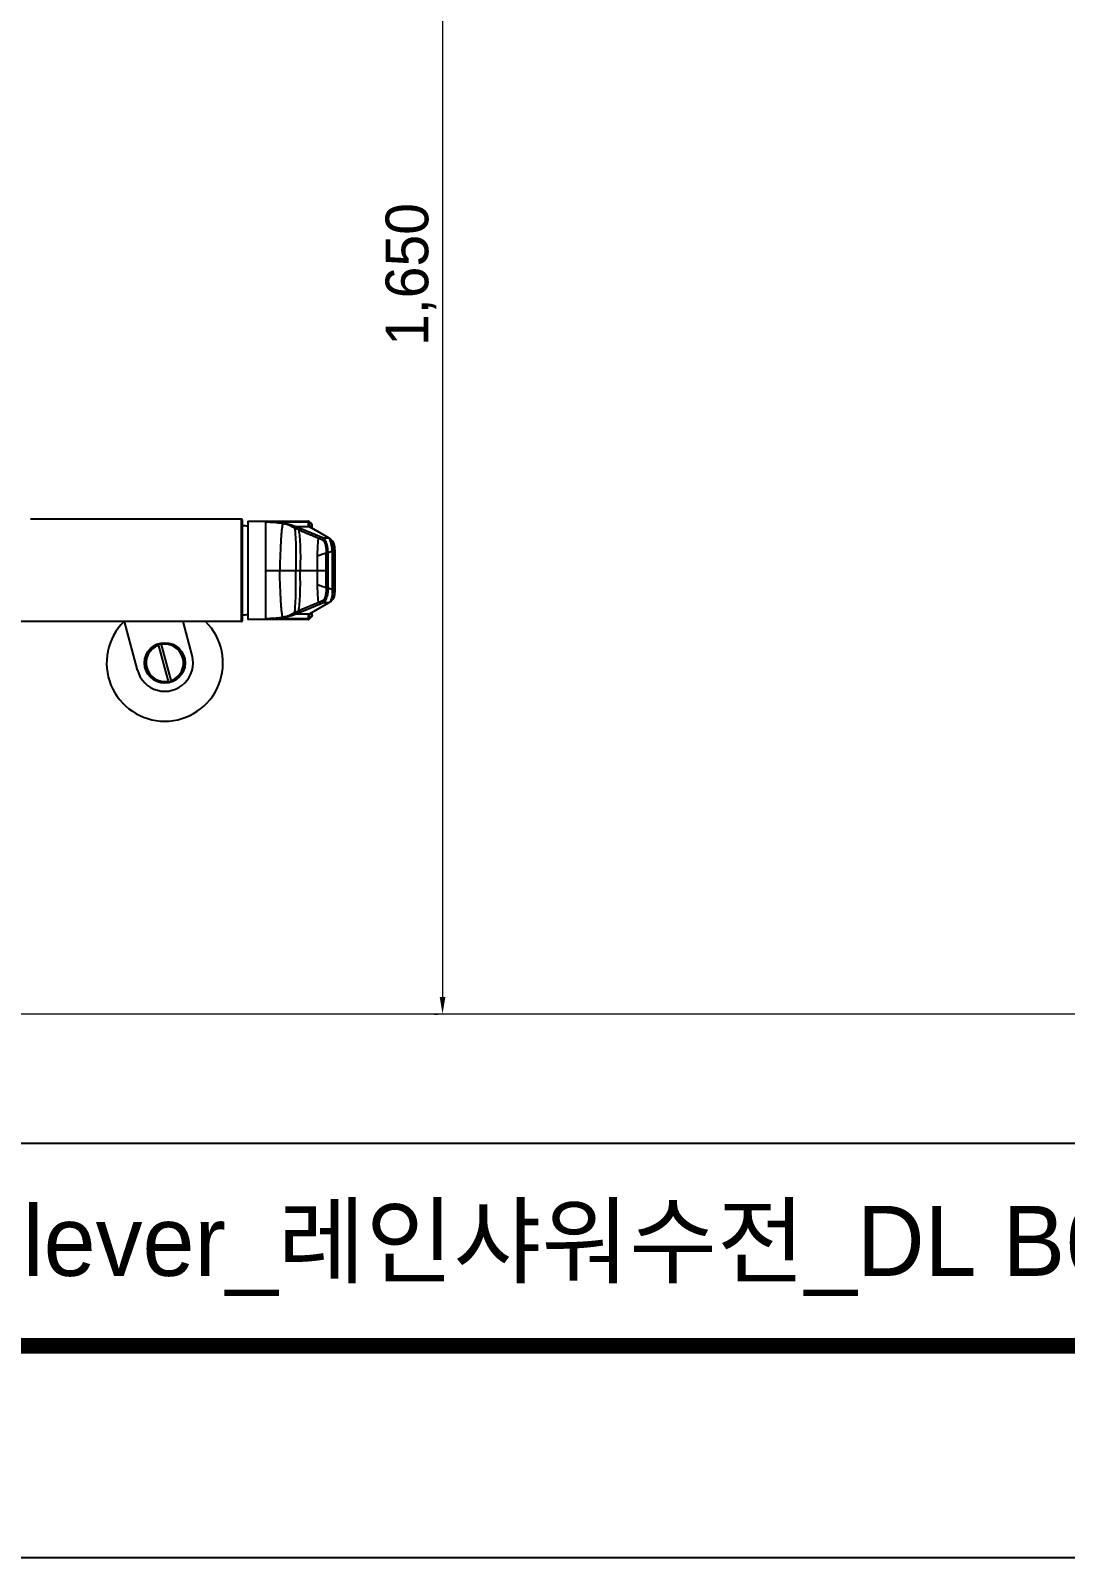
# Model space of a CAD drawing. Extents: x 0 to 3160, y 0 to 2315.
# Drawn here: x 1003 to 1488, y 0 to 715 of the extents above; entities that cross this region are included whole.
import ezdxf

# ---------------------------------------------------------------- set-up
doc = ezdxf.new("R2010")
doc.units = 0
doc.header["$LTSCALE"] = 3
doc.header["$MEASUREMENT"] = 0
doc.header["$PDMODE"] = 3
doc.header["$PDSIZE"] = -10
doc.layers.get('0').update_dxf_attribs({"linetype": 'CONTINUOUS'})
doc.layers.get('DEFPOINTS').update_dxf_attribs({"linetype": 'CONTINUOUS'})
doc.layers.add('치수선', color=7, linetype='CONTINUOUS', lineweight=20)
doc.styles.add('Daelim Dimension', font='')
doc.styles.get('Daelim Dimension').set_extended_font_data('나눔고딕')
doc.dimstyles.new('DEFAULT', dxfattribs={"dimscale": 2, "dimtxt": 2, "dimasz": 2, "dimexe": 0, "dimexo": 2, "dimgap": 1, "dimtad": 1, "dimdec": 1, "dimzin": 9, "dimdsep": 46, "dimtxsty": 'Daelim Dimension', "dimcen": 0.5, "dimclrd": 252, "dimclre": 252, "dimclrt": 3, "dimadec": 1, "dimazin": 0, "dimtfac": 1, "dimtdec": 1, "dimtix": 1, "dimtmove": 0, "dimatfit": 3, "dimfxl": 1, "dimtolj": 1, "dimtzin": 1, "dimlwd": 9, "dimlwe": 9, "dimarcsym": 0})

# ---------------------------------------------------------------- blocks, each defined once
blk = doc.blocks.new('*D11')
at = {"color": 5, "lineweight": 9, "ltscale": 0.5, "transparency": 16777216}
for p, q in [((1051.13, 946.98), (1197.86, 946.98)), ((1195.86, 938.98), (1195.86, 262.43)), ((1191.86, 254.43), (1193.86, 254.43))]:
    blk.add_line(p, q, dxfattribs=at)
at = {"color": 5, "ltscale": 0.5, "transparency": 16777216}
for points in [[(1194.53, 938.98), (1197.19, 938.98), (1195.86, 946.98)], [(1194.53, 262.43), (1197.19, 262.43), (1195.86, 254.43)]]:
    blk.add_solid(points, dxfattribs=at)
at = {"layer": 'DEFPOINTS', "color": 0, "ltscale": 0.5, "transparency": 16777216}
for p in [(1047.13, 946.98), (1195.86, 254.43), (1195.86, 254.43)]:
    blk.add_point(p, dxfattribs=at)
at = {"color": 7, "ltscale": 0.5, "transparency": 16777216, "insert": (1181.04, 600.7), "char_height": 20, "attachment_point": 5, "rotation": 90, "style": 'Daelim Dimension'}
blk.add_mtext('\\A1;1,650', dxfattribs=at)

msp = doc.modelspace()

# ---------------------------------------------------------------- linework, layer by layer
at = {"color": 7, "linetype": 'Continuous'}
for p, q in [((1101.63, 486.18), (1002.85, 486.18)), ((1102.13, 438.68), (1102.13, 485.68)), ((1104.63, 485.18), (1133.04, 485.18)), ((1104.63, 485.18), (1104.63, 439.18)), ((1127.16, 482.57), (1126.96, 482.64)), ((1134.59, 483.88), (1133.39, 485.04)), ((1133.85, 482.48), (1133.85, 482.48)), ((1134.46, 482.05), (1134.19, 482.22)), ((1142.78, 477.18), (1134.21, 482.11)), ((1142.82, 477.24), (1134.46, 482.05)), ((1143.04, 477.12), (1142.82, 477.24)), ((1143.06, 477.11), (1143.03, 477.12)), ((1143.11, 477.07), (1143.06, 477.11)), ((1143.19, 477), (1143.11, 477.07)), ((1144.43, 475.78), (1144.42, 475.79)), ((1145.43, 471.44), (1144.58, 471.42)), ((1145.54, 468.43), (1145.5, 471.45)), ((1144.35, 462.18), (1144.65, 462.18)), ((1144.58, 452.94), (1145.43, 452.92)), ((1145.5, 452.91), (1145.5, 452.92)), ((1134.21, 442.25), (1142.78, 447.18)), ((1143.04, 447.24), (1134.46, 442.31)), ((1143.03, 447.24), (1143.12, 447.29)), ((1143.03, 447.24), (1143.04, 447.24)), ((1143.12, 447.29), (1143.12, 447.29)), ((1002.85, 438.18), (881.13, 438.18)), ((1101.63, 438.18), (1002.85, 438.18)), ((1052.95, 415.38), (1046.85, 438.18)), ((1078.55, 422.24), (1074.28, 438.18)), ((1133.04, 439.18), (1104.63, 439.18)), ((1126.96, 441.72), (1127.16, 441.79)), ((1133.39, 439.32), (1134.59, 440.49)), ((1133.85, 441.88), (1133.85, 441.88)), ((1134.19, 442.15), (1134.46, 442.31)), ((1062.64, 427.52), (1067.41, 409.71)), ((1068.86, 410.1), (1064.09, 427.91))]:
    msp.add_line(p, q, dxfattribs=at)
at = {"color": 9, "linetype": 'Continuous'}
for p, q in [((1101.63, 438.18), (1101.63, 486.18)), ((1113.13, 484.83), (1133.05, 484.83)), ((1113.13, 439.53), (1113.13, 484.83)), ((1126.96, 482.64), (1133.36, 482.78)), ((1138.95, 477.69), (1129.12, 481.8)), ((1133.05, 484.83), (1133.04, 485.18)), ((1133.4, 484.69), (1133.39, 485.04)), ((1133.4, 484.69), (1134.61, 483.55)), ((1133.45, 483.23), (1134.66, 482.07)), ((1133.71, 482.64), (1134, 482.36)), ((1133.85, 482.48), (1133.71, 482.64)), ((1133.77, 482.39), (1133.78, 482.39)), ((1134.61, 483.55), (1134.59, 483.88)), ((1134.66, 482.07), (1134.66, 482.07)), ((1138.3, 477.06), (1137.55, 476.95)), ((1142.78, 477.18), (1140.11, 477.21)), ((1142.23, 470.53), (1141.41, 470.53)), ((1141.41, 470.4), (1141.41, 470.53)), ((1141.41, 470.22), (1142.23, 470.22)), ((1141.41, 462.18), (1141.41, 470.22)), ((1142.23, 470.53), (1144.28, 471.34)), ((1113.13, 462.18), (1142.24, 462.18)), ((1141.41, 454.14), (1141.41, 462.18)), ((1145.57, 462.18), (1145.5, 462.18)), ((1142.23, 454.14), (1141.41, 454.14)), ((1141.41, 453.83), (1142.23, 453.84)), ((1144.28, 453.02), (1142.23, 453.84)), ((1145.43, 452.92), (1145.43, 452.91)), ((1129.12, 442.57), (1138.95, 446.67)), ((1137.55, 447.41), (1138.3, 447.31)), ((1140.11, 447.16), (1142.78, 447.18)), ((1133.05, 439.53), (1113.13, 439.53)), ((1133.36, 441.59), (1126.96, 441.72)), ((1133.04, 439.18), (1133.05, 439.53)), ((1133.39, 439.32), (1133.4, 439.67)), ((1133.4, 439.67), (1134.61, 440.82)), ((1133.45, 441.13), (1134.66, 442.29)), ((1133.71, 441.72), (1134, 442.01)), ((1133.71, 441.72), (1133.85, 441.88)), ((1133.78, 441.97), (1133.77, 441.97)), ((1134.59, 440.49), (1134.61, 440.82)), ((1134.66, 442.29), (1134.66, 442.29))]:
    msp.add_line(p, q, dxfattribs=at)
at = {"color": 5}
msp.add_line((50.81, 193.97), (2594.86, 193.97), dxfattribs=at)
at = {"ltscale": 0.5}
msp.add_lwpolyline([(0, 0), (3159.52, 0), (3159.52, 2315.04), (0, 2315.04)], close=True, dxfattribs=at)
at = {"color": 5, "linetype": 'ByBlock', "lineweight": 200, "const_width": 7.28}
msp.add_lwpolyline([(50.81, 99.13), (3108.41, 99.13), (3108.41, 2261.29), (50.81, 2261.29)], close=True, dxfattribs=at)
at = {"color": 7, "linetype": 'Continuous'}
for points in [[(1133.39, 485.04), (1133.36, 485.06), (1133.22, 485.15), (1133.04, 485.18)], [(1134.19, 482.22), (1133.95, 482.4), (1133.85, 482.48)], [(1134.75, 483.53), (1134.71, 483.71), (1134.61, 483.86), (1134.59, 483.88)], [(1144.42, 475.79), (1144.06, 476.14), (1143.57, 476.62), (1143.19, 477)], [(1145.5, 471.45), (1145.47, 472.11), (1145.39, 473.01), (1145.24, 473.88), (1145.04, 474.63), (1144.81, 475.21), (1144.55, 475.64), (1144.43, 475.78)], [(1145.57, 462.18), (1145.56, 465.23), (1145.54, 468.43)], [(1144.42, 448.58), (1144.55, 448.72), (1144.81, 449.15), (1145.04, 449.73), (1145.24, 450.48), (1145.39, 451.36), (1145.47, 452.26), (1145.5, 452.91)], [(1143.12, 447.29), (1143.48, 447.65), (1144.01, 448.18), (1144.42, 448.58)], [(1133.04, 439.18), (1133.22, 439.21), (1133.36, 439.3), (1133.39, 439.32)], [(1133.85, 441.88), (1133.95, 441.97), (1134.19, 442.15)], [(1134.59, 440.49), (1134.61, 440.51), (1134.71, 440.66), (1134.75, 440.83)]]:
    msp.add_lwpolyline(points, dxfattribs=at)
for radius in [9.5, 9.25]:
    msp.add_circle((1065.75, 418.81), radius, dxfattribs=at)
for centre, radius, start, end in [((1101.63, 485.68), 0.5, 0, 90), ((1101.11, 462.16), 20.97, 80.29968, 87.19417), ((543.67, 462.18), 591.46, 1.90551, 2.06872), ((1142.82, 476.69), 0.477, 76.798, 92.27065), ((1142.82, 476.71), 0.465, 62.34795, 76.7205), ((1142.82, 476.71), 0.459, 59.32231, 62.30325), ((532.8, 462.17), 611.85, 0.00067, 0.85853), ((532.48, 462.19), 612.18, 359.14201, 359.99911), ((533, 462.18), 612.51, 359.1338, 359.99975), ((533.09, 462.18), 612.48, 359.13382, 359.9999), ((1258.88, 454.19), 116.65, 180.02135, 180.17165), ((1065.75, 418.81), 27.25, 134.58716, 45.3921), ((1101.63, 438.68), 0.5, 270, 0), ((1101.11, 462.2), 20.97, 272.80583, 279.70032), ((543.67, 462.18), 591.46, 357.93128, 358.09448), ((1065.75, 418.81), 13.25, 194.99901, 15), ((1065.75, 418.81), 8.75, 109.9171, 280.0829), ((1065.75, 418.81), 8.75, 289.9171, 100.0829)]:
    msp.add_arc(centre, radius, start, end, dxfattribs=at)
at = {"color": 9, "linetype": 'Continuous'}
for centre, radius, start, end in [((1113.06, 433.34), 51.49, 88.85827, 89.92051), ((1131.79, 492.44), 11.6, 242.14593, 243.17833), ((1107.68, 430.27), 55.81, 67.40898, 69.57528), ((1133.1, 482.86), 0.503, 46.37314, 90.12606), ((660.39, 467.68), 473.32, 1.88291, 2.06028), ((1135.93, 485.28), 3.6, 233.38594, 235.0169), ((754.37, 469.56), 380.5, 1.88464, 2.10656), ((1252.44, 466.78), 115.34, 174.93824, 178.97618), ((1141.87, 475.76), 1.68, 56.6599, 57.25798), ((1208.94, 253.43), 227.07, 107.30327, 108.44064), ((1121.95, 470.23), 19.46, 359.96895, 0.50387), ((1259.89, 470.2), 117.66, 179.8403, 179.98927), ((1153.63, 471.77), 9.36, 182.25852, 182.63979), ((533, 462.18), 611.35, 0.00054, 0.85876), ((1152.21, 471.45), 7.63, 180.20844, 180.79019), ((532.39, 462.17), 613.11, 0.00067, 0.86578), ((532.3, 462.19), 612.05, 359.14175, 359.999), ((1252.44, 457.59), 115.34, 181.02382, 185.06178), ((1208.94, 670.93), 227.07, 251.55936, 252.69673), ((1121.95, 454.13), 19.46, 359.49616, 0.03106), ((1121.91, 454.13), 19.5, 359.12688, 359.49699), ((1152.54, 452.9), 7.96, 179.13015, 179.71163), ((1140.35, 450.75), 4.32, 306.39097, 307.33326), ((1139.16, 452.32), 6.29, 307.32864, 308.38161), ((1113.06, 491), 51.46, 270.07894, 271.14164), ((1131.79, 431.92), 11.6, 116.82176, 117.85391), ((1107.53, 494.5), 56.24, 290.42941, 292.5794), ((1133.1, 441.5), 0.503, 269.82168, 313.55449), ((713.27, 454.86), 420.4, 357.92855, 358.12826), ((1135.92, 439.08), 3.6, 124.982, 126.62322), ((768.53, 454.15), 366.32, 357.91362, 358.14403)]:
    msp.add_arc(centre, radius, start, end, dxfattribs=at)
for points, knots in [([(1114.09, 484.82), (1115.38, 484.79), (1117.73, 484.64), (1120.07, 484.34), (1121.12, 484.15)], [0, 0, 0, 0, 0.547514, 1, 1, 1, 1]), ([(1121.19, 484.17), (1120.68, 484.25), (1119.9, 484.37), (1118.82, 484.5), (1117.95, 484.59), (1117.04, 484.67), (1116.09, 484.74), (1115.1, 484.79), (1114.43, 484.82), (1114.09, 484.82)], [0, 0, 0, 0, 0.215563, 0.33246, 0.455183, 0.583672, 0.717995, 0.857065, 1, 1, 1, 1]), ([(1121.12, 484.15), (1121.05, 484.01), (1120.92, 483.68), (1120.78, 483.08), (1120.64, 482.33), (1120.53, 481.42), (1120.42, 480.36), (1120.28, 478.66), (1120.12, 476.21), (1119.95, 472.99), (1119.79, 469.48), (1119.67, 465.84), (1119.63, 463.4), (1119.63, 462.18)], [0, 0, 0, 0, 0.021329, 0.048964, 0.08342, 0.124866, 0.173297, 0.228445, 0.357122, 0.505785, 0.667558, 0.834766, 1, 1, 1, 1]), ([(1121.12, 484.15), (1121.43, 484.1), (1122.02, 483.99), (1123.07, 483.74), (1123.99, 483.44), (1124.79, 483.06), (1125.33, 482.77), (1125.85, 482.47), (1126.19, 482.28), (1126.37, 482.19)], [0, 0, 0, 0, 0.168008, 0.318319, 0.570547, 0.681449, 0.788511, 0.89441, 1, 1, 1, 1]), ([(1126.96, 482.64), (1126.87, 482.68), (1126.68, 482.75), (1126.4, 482.85), (1126.11, 482.95), (1125.81, 483.06), (1125.51, 483.16), (1125.09, 483.29), (1124.53, 483.45), (1123.81, 483.65), (1122.69, 483.91), (1121.81, 484.07), (1121.19, 484.17)], [0, 0, 0, 0, 0.048971, 0.100944, 0.151798, 0.203471, 0.256776, 0.311596, 0.42615, 0.549812, 0.685538, 1, 1, 1, 1]), ([(1126.37, 482.19), (1126.42, 482.31), (1126.58, 482.53), (1126.84, 482.64), (1126.96, 482.64)], [0, 0, 0, 0, 0.511178, 1, 1, 1, 1]), ([(1126.56, 482.09), (1126.6, 482.22), (1126.76, 482.45), (1127.03, 482.56), (1127.16, 482.57)], [0, 0, 0, 0, 0.511295, 1, 1, 1, 1]), ([(1126.56, 482.09), (1126.88, 481.93), (1127.51, 481.61), (1128.16, 481.32), (1128.47, 481.18)], [0, 0, 0, 0, 0.510459, 1, 1, 1, 1]), ([(1126.56, 482.09), (1126.7, 481.04), (1126.97, 478.37), (1127.16, 473.72), (1127.15, 468.14), (1127.08, 464.18), (1127.08, 462.18)], [0, 0, 0, 0, 0.160335, 0.403355, 0.699901, 1, 1, 1, 1]), ([(1128.47, 481.18), (1128.49, 481.26), (1128.54, 481.42), (1128.69, 481.62), (1128.89, 481.75), (1129.04, 481.79), (1129.12, 481.8)], [0, 0, 0, 0, 0.254918, 0.508714, 0.757597, 1, 1, 1, 1]), ([(1128.47, 481.18), (1128.65, 480.07), (1128.97, 477.41), (1129.22, 472.91), (1129.26, 467.68), (1129.21, 464.02), (1129.21, 462.18)], [0, 0, 0, 0, 0.176759, 0.421982, 0.710798, 1, 1, 1, 1]), ([(1128.47, 481.18), (1129.29, 480.82), (1130.52, 480.31), (1132.16, 479.63), (1133.38, 479.12), (1134.61, 478.6), (1135.84, 478.09), (1137.07, 477.57), (1137.89, 477.23), (1138.29, 477.06)], [0, 0, 0, 0, 0.250121, 0.37508, 0.500034, 0.624988, 0.749944, 0.874887, 1, 1, 1, 1]), ([(1133.1, 483.37), (1133.09, 483.6), (1133.08, 484.09), (1133.06, 484.58), (1133.05, 484.83)], [0, 0, 0, 0, 0.478994, 1, 1, 1, 1]), ([(1133.05, 484.83), (1133.11, 484.83), (1133.24, 484.81), (1133.35, 484.74), (1133.4, 484.69)], [0, 0, 0, 0, 0.501019, 1, 1, 1, 1]), ([(1133.1, 483.37), (1133.1, 483.32), (1133.11, 483.22), (1133.16, 483.1), (1133.2, 483), (1133.27, 482.9), (1133.32, 482.83), (1133.36, 482.78)], [0, 0, 0, 0, 0.224142, 0.460491, 0.585566, 0.7183, 1, 1, 1, 1]), ([(1133.36, 482.78), (1133.38, 482.74), (1133.51, 482.6), (1133.66, 482.48), (1133.77, 482.39)], [0, 0, 0, 0, 0.227684, 1, 1, 1, 1]), ([(1133.36, 482.78), (1133.42, 482.78), (1133.55, 482.75), (1133.66, 482.68), (1133.71, 482.64)], [0, 0, 0, 0, 0.501658, 1, 1, 1, 1]), ([(1133.71, 482.64), (1133.63, 482.73), (1133.51, 482.91), (1133.45, 483.13), (1133.45, 483.23)], [0, 0, 0, 0, 0.540086, 1, 1, 1, 1]), ([(1133.86, 482.33), (1133.89, 482.31), (1134, 482.23), (1134.12, 482.16), (1134.21, 482.11)], [0, 0, 0, 0, 0.237941, 1, 1, 1, 1]), ([(1134.46, 482.05), (1134.4, 482.08), (1134.32, 482.11), (1134.23, 482.11), (1134.21, 482.11)], [0, 0, 0, 0, 0.747487, 1, 1, 1, 1]), ([(1134.76, 483.21), (1134.76, 483.27), (1134.73, 483.4), (1134.65, 483.5), (1134.61, 483.55)], [0, 0, 0, 0, 0.49898, 1, 1, 1, 1]), ([(1134.66, 482.07), (1134.66, 482.03), (1134.66, 481.98), (1134.67, 481.93), (1134.68, 481.92)], [0, 0, 0, 0, 0.745908, 1, 1, 1, 1]), ([(1138.94, 477.69), (1138.87, 477.68), (1138.71, 477.64), (1138.5, 477.5), (1138.35, 477.3), (1138.3, 477.14), (1138.29, 477.06)], [0, 0, 0, 0, 0.242382, 0.491351, 0.745211, 1, 1, 1, 1]), ([(1138.3, 477.06), (1138.39, 477.01), (1138.59, 476.93), (1138.88, 476.81), (1139.17, 476.68), (1139.37, 476.6), (1139.46, 476.56)], [0, 0, 0, 0, 0.248695, 0.497552, 0.747782, 1, 1, 1, 1]), ([(1140.11, 477.21), (1140.02, 477.25), (1139.63, 477.41), (1139.24, 477.57), (1138.95, 477.69)], [0, 0, 0, 0, 0.251698, 1, 1, 1, 1]), ([(1139.46, 476.56), (1139.47, 476.64), (1139.52, 476.81), (1139.67, 477.01), (1139.87, 477.16), (1140.03, 477.2), (1140.11, 477.21)], [0, 0, 0, 0, 0.254911, 0.5089, 0.757892, 1, 1, 1, 1]), ([(1139.46, 476.56), (1139.53, 476.53), (1139.67, 476.45), (1139.94, 476.24), (1140.25, 475.86), (1140.58, 475.27), (1140.86, 474.53), (1141.1, 473.66), (1141.34, 472.31), (1141.41, 471.25), (1141.41, 470.53)], [0, 0, 0, 0, 0.033665, 0.070464, 0.155301, 0.257708, 0.378509, 0.516728, 0.669109, 1, 1, 1, 1]), ([(1142.23, 470.53), (1142.2, 471.33), (1142.09, 472.5), (1141.8, 473.98), (1141.54, 474.94), (1141.24, 475.76), (1140.91, 476.42), (1140.54, 476.91), (1140.26, 477.14), (1140.11, 477.21)], [0, 0, 0, 0, 0.334176, 0.487957, 0.627203, 0.748853, 0.851289, 0.93423, 1, 1, 1, 1]), ([(1143.03, 477.12), (1142.98, 477.15), (1142.89, 477.18), (1142.81, 477.18), (1142.78, 477.18)], [0, 0, 0, 0, 0.747499, 1, 1, 1, 1]), ([(1142.9, 477.05), (1142.89, 477.06), (1142.86, 477.11), (1142.83, 477.15), (1142.8, 477.17)], [0, 0, 0, 0, 0.275692, 1, 1, 1, 1]), ([(1143.01, 476.87), (1143, 476.89), (1142.97, 476.95), (1142.93, 477.01), (1142.9, 477.05)], [0, 0, 0, 0, 0.271954, 1, 1, 1, 1]), ([(1144.28, 471.4), (1144.2, 471.99), (1144.03, 473.11), (1143.77, 474.45), (1143.53, 475.4), (1143.36, 475.98), (1143.2, 476.47), (1143.07, 476.75), (1143.01, 476.87)], [0, 0, 0, 0, 0.316208, 0.602693, 0.72717, 0.836041, 0.927475, 1, 1, 1, 1]), ([(1143.19, 477), (1143.22, 476.97), (1143.29, 476.88), (1143.43, 476.65), (1143.6, 476.27), (1143.79, 475.71), (1143.98, 475.02), (1144.16, 474.23), (1144.32, 473.34), (1144.47, 472.4), (1144.55, 471.75), (1144.58, 471.42)], [0, 0, 0, 0, 0.025754, 0.0572, 0.137574, 0.240486, 0.36421, 0.505994, 0.662145, 0.828487, 1, 1, 1, 1]), ([(1145.43, 471.44), (1145.42, 471.93), (1145.35, 472.86), (1145.16, 473.97), (1144.96, 474.73), (1144.8, 475.17), (1144.63, 475.52), (1144.5, 475.71), (1144.43, 475.78)], [0, 0, 0, 0, 0.32773, 0.618907, 0.742136, 0.847311, 0.933295, 1, 1, 1, 1]), ([(1144.28, 471.34), (1144.31, 471.34), (1144.41, 471.34), (1144.51, 471.34), (1144.58, 471.34)], [0, 0, 0, 0, 0.302047, 1, 1, 1, 1]), ([(1121.12, 440.21), (1121.05, 440.35), (1120.92, 440.69), (1120.78, 441.28), (1120.64, 442.03), (1120.53, 442.94), (1120.42, 444), (1120.28, 445.71), (1120.12, 448.15), (1119.95, 451.37), (1119.79, 454.88), (1119.67, 458.52), (1119.63, 460.97), (1119.63, 462.18)], [0, 0, 0, 0, 0.021329, 0.048964, 0.08342, 0.124866, 0.173297, 0.228445, 0.357122, 0.505785, 0.667558, 0.834766, 1, 1, 1, 1]), ([(1126.56, 442.27), (1126.7, 443.33), (1126.97, 445.99), (1127.16, 450.64), (1127.15, 456.22), (1127.08, 460.19), (1127.08, 462.18)], [0, 0, 0, 0, 0.160335, 0.403355, 0.699901, 1, 1, 1, 1]), ([(1128.47, 443.18), (1128.65, 444.29), (1128.97, 446.95), (1129.22, 451.46), (1129.26, 456.68), (1129.21, 460.35), (1129.21, 462.18)], [0, 0, 0, 0, 0.176759, 0.421982, 0.710798, 1, 1, 1, 1]), ([(1141.41, 453.83), (1141.41, 453.11), (1141.34, 452.05), (1141.1, 450.71), (1140.86, 449.84), (1140.58, 449.1), (1140.25, 448.5), (1139.94, 448.12), (1139.67, 447.91), (1139.53, 447.83), (1139.46, 447.8)], [0, 0, 0, 0, 0.330889, 0.483268, 0.621485, 0.742287, 0.844695, 0.929535, 0.966335, 1, 1, 1, 1]), ([(1142.23, 453.84), (1142.22, 453.43), (1142.16, 452.63), (1142.01, 451.46), (1141.8, 450.38), (1141.54, 449.42), (1141.24, 448.6), (1140.91, 447.94), (1140.54, 447.45), (1140.26, 447.22), (1140.11, 447.16)], [0, 0, 0, 0, 0.16988, 0.334278, 0.488041, 0.627246, 0.748901, 0.851329, 0.93425, 1, 1, 1, 1]), ([(1144.31, 451.71), (1144.3, 451.81), (1144.27, 452.25), (1144.26, 452.69), (1144.28, 453.02)], [0, 0, 0, 0, 0.246673, 1, 1, 1, 1]), ([(1144.28, 453.02), (1144.31, 453.02), (1144.41, 453.02), (1144.51, 453.02), (1144.58, 453.02)], [0, 0, 0, 0, 0.302047, 1, 1, 1, 1]), ([(1145.43, 452.91), (1145.42, 452.42), (1145.35, 451.49), (1145.16, 450.39), (1144.96, 449.63), (1144.8, 449.19), (1144.63, 448.84), (1144.5, 448.65), (1144.42, 448.58)], [0, 0, 0, 0, 0.3278, 0.618905, 0.742095, 0.847331, 0.933263, 1, 1, 1, 1]), ([(1145.43, 452.92), (1145.44, 452.92), (1145.46, 452.91), (1145.48, 452.91), (1145.5, 452.91)], [0, 0, 0, 0, 0.258263, 1, 1, 1, 1]), ([(1138.29, 447.31), (1137.48, 446.96), (1135.43, 446.1), (1132.16, 444.73), (1129.7, 443.71), (1128.47, 443.18)], [0, 0, 0, 0, 0.250057, 0.624921, 1, 1, 1, 1]), ([(1138.29, 447.31), (1138.3, 447.22), (1138.35, 447.06), (1138.5, 446.86), (1138.71, 446.72), (1138.87, 446.68), (1138.94, 446.67)], [0, 0, 0, 0, 0.254784, 0.508641, 0.757612, 1, 1, 1, 1]), ([(1139.46, 447.8), (1139.37, 447.76), (1139.17, 447.68), (1138.88, 447.55), (1138.59, 447.43), (1138.39, 447.35), (1138.3, 447.31)], [0, 0, 0, 0, 0.252215, 0.502462, 0.751296, 1, 1, 1, 1]), ([(1138.95, 446.67), (1139.04, 446.71), (1139.43, 446.88), (1139.82, 447.04), (1140.11, 447.16)], [0, 0, 0, 0, 0.248444, 1, 1, 1, 1]), ([(1139.46, 447.8), (1139.47, 447.72), (1139.52, 447.56), (1139.67, 447.35), (1139.87, 447.2), (1140.03, 447.16), (1140.11, 447.16)], [0, 0, 0, 0, 0.254912, 0.5089, 0.757891, 1, 1, 1, 1]), ([(1142.78, 447.18), (1142.81, 447.18), (1142.89, 447.18), (1142.98, 447.21), (1143.03, 447.24)], [0, 0, 0, 0, 0.252477, 1, 1, 1, 1]), ([(1142.78, 447.18), (1142.79, 447.19), (1142.84, 447.22), (1142.88, 447.25), (1142.91, 447.27)], [0, 0, 0, 0, 0.222926, 1, 1, 1, 1]), ([(1143.06, 447.39), (1143.08, 447.4), (1143.15, 447.45), (1143.21, 447.51), (1143.26, 447.55)], [0, 0, 0, 0, 0.233866, 1, 1, 1, 1]), ([(1121.12, 440.21), (1120.07, 440.02), (1117.73, 439.72), (1115.38, 439.57), (1114.09, 439.54)], [0, 0, 0, 0, 0.452485, 1, 1, 1, 1]), ([(1114.09, 439.54), (1114.43, 439.55), (1115.1, 439.57), (1116.09, 439.62), (1117.04, 439.69), (1117.95, 439.77), (1118.82, 439.87), (1119.65, 439.97), (1120.43, 440.07), (1120.94, 440.15), (1121.19, 440.19)], [0, 0, 0, 0, 0.142969, 0.281987, 0.416194, 0.544924, 0.667451, 0.78444, 0.894931, 1, 1, 1, 1]), ([(1126.37, 442.17), (1126.19, 442.08), (1125.85, 441.89), (1125.33, 441.59), (1124.79, 441.3), (1123.99, 440.92), (1123.07, 440.62), (1122.02, 440.38), (1121.43, 440.26), (1121.12, 440.21)], [0, 0, 0, 0, 0.10559, 0.211489, 0.318552, 0.429453, 0.681681, 0.831992, 1, 1, 1, 1]), ([(1121.19, 440.19), (1121.51, 440.25), (1122.13, 440.36), (1123.01, 440.53), (1123.81, 440.72), (1124.74, 440.96), (1125.59, 441.23), (1126.4, 441.51), (1126.78, 441.65), (1126.96, 441.72)], [0, 0, 0, 0, 0.162828, 0.3146, 0.450208, 0.5739, 0.796301, 0.899724, 1, 1, 1, 1]), ([(1126.96, 441.72), (1126.84, 441.73), (1126.58, 441.83), (1126.42, 442.05), (1126.37, 442.17)], [0, 0, 0, 0, 0.488757, 1, 1, 1, 1]), ([(1128.47, 443.18), (1128.16, 443.05), (1127.51, 442.75), (1126.88, 442.44), (1126.56, 442.27)], [0, 0, 0, 0, 0.489541, 1, 1, 1, 1]), ([(1126.56, 442.27), (1126.6, 442.14), (1126.76, 441.91), (1127.03, 441.8), (1127.16, 441.79)], [0, 0, 0, 0, 0.511295, 1, 1, 1, 1]), ([(1129.12, 442.57), (1129.04, 442.57), (1128.89, 442.61), (1128.69, 442.75), (1128.54, 442.94), (1128.49, 443.1), (1128.47, 443.18)], [0, 0, 0, 0, 0.2424, 0.491285, 0.745082, 1, 1, 1, 1]), ([(1133.05, 439.53), (1133.06, 439.79), (1133.08, 440.27), (1133.09, 440.76), (1133.1, 441)], [0, 0, 0, 0, 0.521006, 1, 1, 1, 1]), ([(1133.05, 439.53), (1133.11, 439.53), (1133.24, 439.56), (1133.35, 439.63), (1133.4, 439.67)], [0, 0, 0, 0, 0.501009, 1, 1, 1, 1]), ([(1133.36, 441.59), (1133.32, 441.54), (1133.27, 441.47), (1133.2, 441.36), (1133.16, 441.27), (1133.11, 441.15), (1133.1, 441.04), (1133.1, 441)], [0, 0, 0, 0, 0.281707, 0.414458, 0.539533, 0.775869, 1, 1, 1, 1]), ([(1133.77, 441.97), (1133.73, 441.94), (1133.58, 441.82), (1133.44, 441.69), (1133.36, 441.59)], [0, 0, 0, 0, 0.273607, 1, 1, 1, 1]), ([(1133.36, 441.59), (1133.42, 441.59), (1133.55, 441.61), (1133.66, 441.68), (1133.71, 441.72)], [0, 0, 0, 0, 0.501663, 1, 1, 1, 1]), ([(1133.45, 441.13), (1133.45, 441.23), (1133.51, 441.45), (1133.63, 441.63), (1133.71, 441.72)], [0, 0, 0, 0, 0.459918, 1, 1, 1, 1]), ([(1134.21, 442.25), (1134.18, 442.24), (1134.06, 442.17), (1133.94, 442.09), (1133.86, 442.03)], [0, 0, 0, 0, 0.262203, 1, 1, 1, 1]), ([(1134.46, 442.31), (1134.4, 442.28), (1134.32, 442.26), (1134.23, 442.25), (1134.21, 442.26)], [0, 0, 0, 0, 0.747487, 1, 1, 1, 1]), ([(1134.76, 441.15), (1134.76, 441.09), (1134.73, 440.97), (1134.65, 440.86), (1134.61, 440.82)], [0, 0, 0, 0, 0.49899, 1, 1, 1, 1]), ([(1134.68, 442.44), (1134.67, 442.43), (1134.66, 442.38), (1134.66, 442.33), (1134.66, 442.29)], [0, 0, 0, 0, 0.25405, 1, 1, 1, 1])]:
    msp.add_open_spline(points, degree=3, knots=knots, dxfattribs=at)
for points in [[(1121.12, 484.15), (1121.14, 484.16), (1121.17, 484.17), (1121.19, 484.17)], [(1134.79, 481.86), (1134.76, 481.94), (1134.72, 482.01), (1134.66, 482.07)], [(1134.79, 481.86), (1134.76, 481.94), (1134.72, 482.01), (1134.66, 482.07)], [(1137.12, 468.84), (1137.08, 466.62), (1137.1, 464.4), (1137.1, 462.18)], [(1142.24, 462.18), (1142.24, 464.86), (1142.23, 467.54), (1142.23, 470.22)], [(1145.43, 471.44), (1145.45, 471.45), (1145.48, 471.46), (1145.5, 471.45)], [(1137.1, 462.18), (1137.1, 459.96), (1137.08, 457.74), (1137.12, 455.52)], [(1142.23, 454.14), (1142.23, 456.82), (1142.24, 459.5), (1142.24, 462.18)], [(1121.12, 440.21), (1121.14, 440.2), (1121.17, 440.2), (1121.19, 440.19)], [(1134.79, 442.5), (1134.76, 442.42), (1134.72, 442.35), (1134.66, 442.29)], [(1134.79, 442.5), (1134.76, 442.42), (1134.72, 442.35), (1134.66, 442.29)]]:
    msp.add_open_spline(points, degree=3, dxfattribs=at)
at = {"color": 7, "linetype": 'Continuous'}
for points, knots in [([(1144.58, 471.42), (1144.56, 471.42), (1144.52, 471.41), (1144.42, 471.41), (1144.34, 471.4), (1144.28, 471.4)], [0, 0, 0, 0, 0.187853, 0.42352, 1, 1, 1, 1]), ([(1144.31, 451.71), (1144.24, 451.26), (1144.1, 450.41), (1143.85, 449.25), (1143.61, 448.42), (1143.41, 447.87), (1143.31, 447.65), (1143.26, 447.55)], [0, 0, 0, 0, 0.316428, 0.597163, 0.82833, 0.922106, 1, 1, 1, 1]), ([(1144.58, 452.94), (1144.58, 452.94), (1144.58, 452.94), (1144.57, 452.94), (1144.57, 452.93), (1144.56, 452.92), (1144.55, 452.89), (1144.54, 452.86), (1144.52, 452.81), (1144.5, 452.74), (1144.49, 452.66), (1144.47, 452.59), (1144.45, 452.48), (1144.42, 452.35), (1144.39, 452.19), (1144.35, 451.97), (1144.33, 451.81), (1144.31, 451.71)], [0, 0, 0, 0, 0.00411, 0.008809, 0.014864, 0.021243, 0.049291, 0.079179, 0.109812, 0.172154, 0.235265, 0.298809, 0.36262, 0.490659, 0.618809, 0.746652, 1, 1, 1, 1]), ([(1143.26, 447.55), (1143.25, 447.51), (1143.21, 447.46), (1143.17, 447.38), (1143.14, 447.33), (1143.13, 447.3), (1143.12, 447.29)], [0, 0, 0, 0, 0.385929, 0.68817, 0.899907, 1, 1, 1, 1])]:
    msp.add_open_spline(points, degree=3, knots=knots, dxfattribs=at)
at = {"layer": '치수선'}
msp.add_line((2113.24, 254.43), (633.4, 254.43), dxfattribs=at)

# ---------------------------------------------------------------- texts
at = {"color": 2, "insert": (618.03, 164.63), "char_height": 32.7922, "width": 1570.8308, "attachment_point": 1, "style": 'Daelim Dimension'}
msp.add_mtext('{\\fPretendard Variable SemiBold|b0|i0|c129|p2;대림바스(주)} Single lever_레인샤워수전_DL B6210CB2', dxfattribs=at)

# ---------------------------------------------------------------- dimensions: what is measured, and where the dimension line sits
at = {"color": 5, "ltscale": 0.5}
dim = msp.add_linear_dim(base=(1195.86, 254.43), p1=(1047.13, 946.98), p2=(1195.86, 254.43), angle=90, text='1,650', dimstyle='DEFAULT', override={"dimtxt": 10, "dimasz": 4, "dimexe": 1, "dimdec": 0, "dimclrd": 5, "dimclre": 5, "dimclrt": 7}, dxfattribs=at)
dim.commit()
dim.dimension.update_dxf_attribs({"geometry": '*D11', "text_midpoint": (1181.04, 600.7)})

doc.saveas('drawing.dxf')
